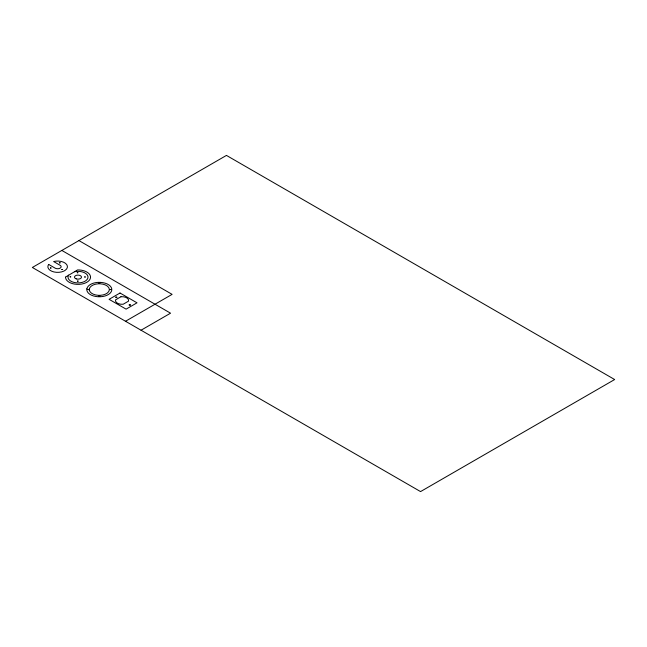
<?xml version="1.0" encoding="UTF-8"?>
<svg xmlns="http://www.w3.org/2000/svg" width="647" height="647" viewBox="0 0 647 647"><rect width="100%" height="100%" fill="white"/><g stroke="black" fill="none" stroke-linecap="round" stroke-linejoin="round"><path stroke-width="0.97" d="M89.31 288.966L89.31 290.147M125.518 321.26L172.102 294.361L78.934 240.571M141.046 330.221L170.549 313.188L61.853 250.438M48.662 264.413L55.141 268.149A3.51 2.03 0 0 0 60.114 268.149A3.51 2.03 0 0 0 60.114 265.286L53.636 261.542A9.794 5.653 0 0 1 65.42 263.28A9.794 5.653 0 0 1 65.234 270.284L63.818 271.109A9.794 5.653 0 0 1 51.695 271.206A9.794 5.653 0 0 1 48.695 264.421M74.502 271.7A10.028 5.791 0 0 1 86.148 273.754A10.028 5.791 0 0 1 85.768 280.782L84.32 281.623A10.028 5.791 0 0 1 72.165 281.833A10.028 5.791 0 0 1 68.606 275.104M89.335 290.147A10.028 5.791 0 0 0 98.295 295.323L100.325 295.323A10.028 5.791 0 0 0 109.278 290.147L109.286 288.966A10.028 5.791 0 0 0 100.325 283.807L98.271 283.79A10.028 5.791 0 0 0 89.335 288.974M65.517 277.134L65.582 277.895A12.495 7.214 0 0 0 76.75 284.34L79.314 284.34A12.495 7.214 0 0 0 90.475 277.895L90.483 276.415A12.495 7.214 0 0 0 79.314 269.969L77.559 269.928L65.517 277.094M50.426 267.979L51.194 267.995L50.434 267.955M59.378 262.803L60.147 262.828L59.378 262.803M61.853 269.475L62.622 269.492L61.853 269.475M70.094 276.835L70.855 276.876L70.102 276.795M77.268 272.694L78.036 272.735L77.284 272.654M77.503 281.113L78.263 281.138L77.503 281.089M84.676 276.973L85.444 276.989L84.684 276.948M115.748 297.199L117.058 297.24L115.756 297.167M129.174 304.955L130.484 304.988L129.174 304.955M86.844 288.821L86.844 290.293A12.495 7.214 0 0 0 98.045 296.738L100.576 296.747A12.495 7.214 0 0 0 111.745 290.293L111.753 288.821A12.495 7.214 0 0 0 100.576 282.383L98.02 282.367A12.495 7.214 0 0 0 86.876 288.837M87.385 289.516L88.704 289.557L87.385 289.516M98.643 282.982L99.953 283.022L98.651 282.941M98.643 296.035L99.953 296.116L98.667 295.962M109.901 289.516L111.211 289.557L109.901 289.516M226.45 155.409L32.35 267.47L420.55 491.591L614.65 379.53L226.45 155.409M120.019 293.018L109.084 299.326L126.084 309.137L137.01 302.828L120.019 293.018M120.924 296.747L115.554 299.852A6.591 3.809 0 0 0 123.156 304.252L128.535 301.138A6.591 3.809 0 0 0 120.924 296.747M76.225 278.881A3.518 2.03 0 0 0 81.498 277.126A3.518 2.03 0 0 0 76.225 275.371A3.518 2.03 0 0 0 76.225 278.881"/></g></svg>
